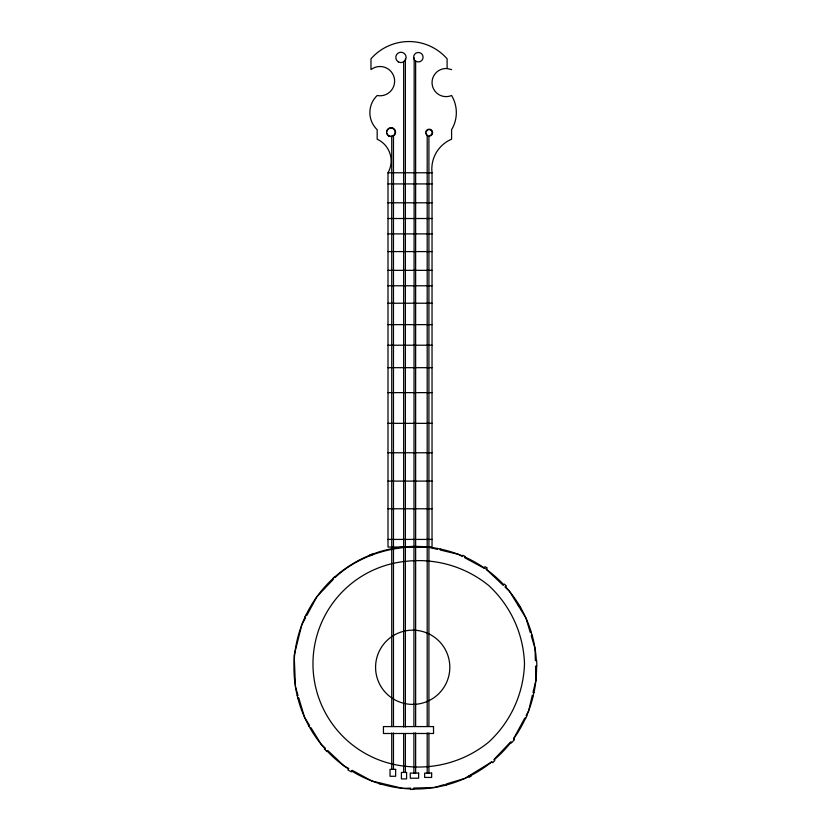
<?xml version="1.0" encoding="UTF-8"?>
<svg xmlns="http://www.w3.org/2000/svg" width="831" height="831" viewBox="0 0 831 831"><rect width="100%" height="100%" fill="white"/><g stroke="black" fill="none" stroke-linecap="round" stroke-linejoin="round"><path stroke-width="1.25" d="M378.843 782.667L378.645 783.508L381.585 784.204L381.782 783.373M519.396 607.451L509.393 591.194L505.092 587.133L506.287 585.876L504.396 584.1L503.212 585.356L486.384 569.443L487.205 567.916L484.92 566.69L484.099 568.207L464.591 557.663L465.204 556.521L462.929 555.295L462.316 556.427L458.525 554.381L440.295 550.039L440.503 549.198L437.563 548.502L437.355 549.343L428.921 547.338M412.924 788.993A121.305 121.305 0 0 0 491.786 761.84L492.721 762.733L494.798 760.531L493.853 759.648L510.39 742.166L511.325 743.049L514.482 739.715L513.537 738.832L524.725 718.14L525.483 718.545L526.916 715.886L526.158 715.481L528.599 710.972L532.297 695.402L533.138 695.599L533.845 692.659L533.003 692.462L535.933 680.163L535.538 666.182L536.836 666.15L536.67 660.541L535.382 660.572L535.039 648.512L531.248 635.788L532.069 635.538L531.082 632.225L530.261 632.474L525.992 618.16L519.926 608.302L520.653 607.856L519.074 605.28L518.336 605.726M491.786 761.84L464.809 778.439L446.257 783.965L446.507 784.796L444.024 785.534L443.775 784.713L434.468 787.487L413.682 788.068L413.724 789.367L410.701 789.45L410.67 788.152L402.806 788.38L372.008 781.036L352.188 770.327L351.368 771.843L347.95 770.005L348.771 768.478L344.148 765.985L327.809 750.538L326.915 751.473L324.402 749.105L325.295 748.16L321.14 744.233L311.002 727.748L310.264 728.205L308.903 726.003L309.641 725.546L304.541 717.257L298.776 697.926L297.945 698.165L297.207 695.682L298.028 695.443L295.493 686.915L294.164 655.275L301.933 624.455L305.59 617.693L304.832 617.288L306.057 615.002L306.816 615.418L316.995 596.596L333.231 579.415L332.597 578.823L334.384 576.943L335.007 577.535C359.74 554.578 394.382 544.866 427.716 547.047M414.17 57.775L413.911 726.356M392.616 128.4L393.468 128.4M388.004 172.765L432.037 172.765A32.378 32.378 0 0 1 451.586 139.192L451.586 129.698A33.136 33.136 0 0 0 451.586 95.513A14.065 14.065 0 0 1 432.224 84.855A14.065 14.065 0 0 1 447.109 68.537L447.109 58.814A50.598 50.598 0 0 0 370.969 58.814L370.969 69.607A14.636 14.636 0 0 1 394.226 77.74A14.636 14.636 0 0 1 377.17 95.513A23.642 23.642 0 0 0 377.17 129.698L377.17 139.192A23.912 23.912 0 0 1 388.004 172.765L388.004 547.047L432.037 547.047L432.037 172.765M388.004 183.921L432.037 183.921M388.004 202.795L432.037 202.795M388.004 218.522L432.037 218.522M388.004 233.895L432.037 233.895M388.004 251.585L432.037 251.585M388.004 270.345L432.037 270.345M388.004 285.781L432.037 285.781M388.004 303.222L432.037 303.222M388.004 324.62L432.037 324.62M388.004 345.218L432.037 345.218M388.004 367.686L432.037 367.686M388.004 392.627L432.037 392.627M388.004 423.343L432.037 423.343M388.004 452.76L432.037 452.76M388.004 481.097L432.037 481.097M388.004 508.79L432.037 508.79M388.004 539.423L432.037 539.423M447.109 68.537L451.586 69.607M470.699 774.814L471.374 775.915L469.172 777.276L468.497 776.175M372.558 554.942L372.309 554.121L369.826 554.859L370.075 555.69M428.921 136.367L428.921 726.429M428.921 732.911L428.921 773.11M427.196 135.069L427.196 726.429M427.196 732.911L427.196 773.11M415.635 61.671L415.635 726.356M415.635 732.849L415.635 773.09M413.911 732.849L413.911 773.09M405.383 58.71L405.383 727.011M405.383 733.503L405.383 772.435M403.658 61.307L403.658 727.011M403.658 733.503L403.658 772.435M393.468 136.18L393.468 726.554M393.468 733.035L393.468 769.371M391.733 136.18L391.733 726.554M391.733 733.035L391.733 769.371M536.556 666.223A121.305 121.305 0 0 1 533.969 692.69M533.419 695.183A121.305 121.305 0 0 1 526.698 715.647M525.67 717.974A121.305 121.305 0 0 1 513.537 738.832M511.273 741.854A121.305 121.305 0 0 1 494.674 759.409M410.379 788.92A121.305 121.305 0 0 1 351.513 770.908M348.293 768.852A121.305 121.305 0 0 1 326.967 750.892M325.243 749.022A121.305 121.305 0 0 1 310.316 728.548M309.059 726.325A121.305 121.305 0 0 1 297.82 698.082M297.207 695.599A121.305 121.305 0 0 1 422.688 546.632M428.973 547.182A121.305 121.305 0 0 1 437.74 548.502M440.243 549.011A121.305 121.305 0 0 1 462.036 555.783M464.363 556.791A121.305 121.305 0 0 1 485.356 568.705M486.384 569.443A121.305 121.305 0 0 1 503.555 584.525M505.279 586.395A121.305 121.305 0 0 1 531.321 632.433M532.048 634.884A121.305 121.305 0 0 1 536.39 661.123M387.09 131.069A4.321 4.321 0 0 1 393.084 128.275A4.321 4.321 0 0 1 394.798 134.664A4.321 4.321 0 0 1 388.212 135.235M387.526 134.342A4.321 4.321 0 0 1 387.09 133.303M426.241 131.828A3.033 3.033 0 0 1 431.31 130.467A3.033 3.033 0 0 1 429.949 135.546M426.542 134.134A3.033 3.033 0 0 1 426.241 133.396M524.496 663.813C523.551 693.667 510.691 721.817 488.753 742.083C465.589 760.926 435.891 769.651 406.214 766.348A102.992 102.992 0 0 1 406.214 561.289C435.891 557.985 465.589 566.711 488.753 585.554C510.691 605.809 523.551 633.97 524.496 663.813M433.522 726.585L383.444 726.585L383.444 733.493L433.522 733.493L433.522 726.585M395.639 769.371L390.03 769.371L390.03 776.279L395.639 776.279L395.639 769.371M406.588 772.435L401.415 772.435L401.415 778.907L406.588 778.907L406.588 772.435M418.637 773.09L410.265 773.09L410.265 778.211L418.637 778.211L418.637 773.09M431.653 773.11L424.662 773.11L424.662 777.432L431.653 777.432L431.653 773.11M394.123 699.422A37.125 37.125 0 0 0 449.82 667.303A37.125 37.125 0 0 0 394.154 635.123A37.125 37.125 0 0 0 394.123 699.422M398.371 61.899A5.183 5.183 0 0 0 406.141 57.412A5.183 5.183 0 0 0 398.371 52.924A5.183 5.183 0 0 0 398.371 61.899M415.967 61.317A4.747 4.747 0 0 0 423.093 57.204A4.747 4.747 0 0 0 415.967 53.101A4.747 4.747 0 0 0 415.967 61.317M388.669 135.92A4.321 4.321 0 0 0 395.14 132.181A4.321 4.321 0 0 0 388.669 128.452A4.321 4.321 0 0 0 388.669 135.92M427.446 135.609A3.449 3.449 0 0 0 432.619 132.617A3.449 3.449 0 0 0 427.446 129.626A3.449 3.449 0 0 0 427.446 135.609"/></g></svg>
